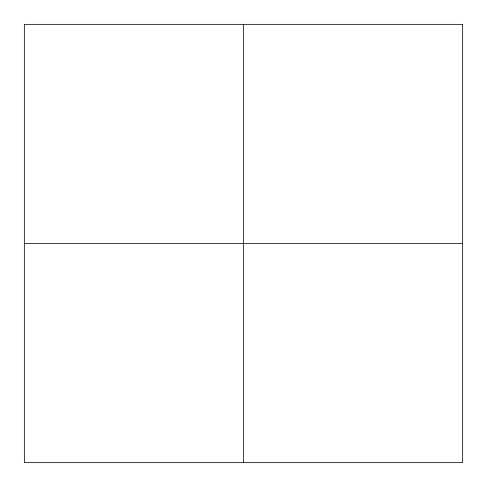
<?xml version="1.0" encoding="UTF-8"?>
<svg xmlns="http://www.w3.org/2000/svg" width="487" height="487" viewBox="0 0 487 487"><rect width="100%" height="100%" fill="white"/><g stroke="black" fill="none" stroke-linecap="round" stroke-linejoin="round"><path stroke-width="0.73" d="M24.35 243.5L462.65 243.5M243.5 24.35L243.5 462.65M462.65 24.35L24.35 24.35L24.35 462.65L462.65 462.65L462.65 24.35"/></g></svg>
